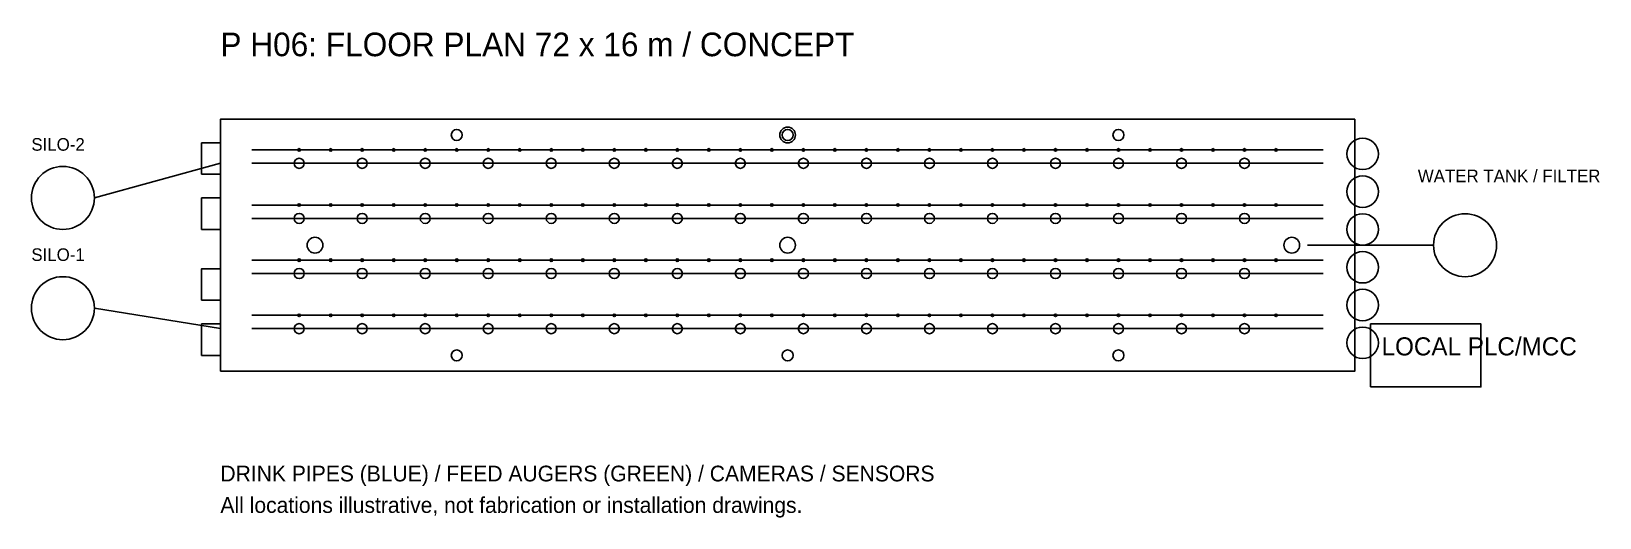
# Model space of a CAD drawing. Header units: metres. Extents: x -12 to 87.5, y -9.3 to 21.6.
import ezdxf

# ---------------------------------------------------------------- set-up
doc = ezdxf.new("R2010")
doc.units = ezdxf.units.M
for name, color, linetype in [('CAMERAS', 3, 'Continuous'), ('ELECTRICAL', 1, 'Continuous'), ('FEED', 2, 'Continuous'), ('HOUSE', 5, 'Continuous'), ('NOTES', 7, 'Continuous'), ('SENSORS', 6, 'Continuous'), ('WATER', 4, 'Continuous')]:
    doc.layers.add(name, color=color, linetype=linetype)

msp = doc.modelspace()

# ---------------------------------------------------------------- linework, layer by layer
at = {"layer": 'CAMERAS'}
for centre in [(36, 15), (6, 8), (36, 8), (68, 8)]:
    msp.add_circle(centre, 0.5, dxfattribs=at)
at = {"layer": 'ELECTRICAL'}
msp.add_lwpolyline([(73, -1), (80, -1), (80, 3), (73, 3), (73, -1)], dxfattribs=at)
for centre in [(72.5, 13.8), (72.5, 11.4), (72.5, 9), (72.5, 6.6), (72.5, 4.2), (72.5, 1.8)]:
    msp.add_circle(centre, 1, dxfattribs=at)
at = {"layer": 'FEED'}
for p, q in [((-8, 11), (0, 13.2)), ((2, 13.2), (70, 13.2)), ((2, 9.7), (70, 9.7)), ((2, 6.2), (70, 6.2)), ((-8, 4), (0, 2.7)), ((2, 2.7), (70, 2.7))]:
    msp.add_line(p, q, dxfattribs=at)
for centre, radius in [((-10, 11), 2), ((5, 13.2), 0.32), ((9, 13.2), 0.32), ((13, 13.2), 0.32), ((17, 13.2), 0.32), ((21, 13.2), 0.32), ((25, 13.2), 0.32), ((29, 13.2), 0.32), ((33, 13.2), 0.32), ((37, 13.2), 0.32), ((41, 13.2), 0.32), ((45, 13.2), 0.32), ((49, 13.2), 0.32), ((53, 13.2), 0.32), ((57, 13.2), 0.32), ((61, 13.2), 0.32), ((65, 13.2), 0.32), ((5, 9.7), 0.32), ((9, 9.7), 0.32), ((13, 9.7), 0.32), ((17, 9.7), 0.32), ((21, 9.7), 0.32), ((25, 9.7), 0.32), ((29, 9.7), 0.32), ((33, 9.7), 0.32), ((37, 9.7), 0.32), ((41, 9.7), 0.32), ((45, 9.7), 0.32), ((49, 9.7), 0.32), ((53, 9.7), 0.32), ((57, 9.7), 0.32), ((61, 9.7), 0.32), ((65, 9.7), 0.32), ((-10, 4), 2), ((5, 6.2), 0.32), ((9, 6.2), 0.32), ((13, 6.2), 0.32), ((17, 6.2), 0.32), ((21, 6.2), 0.32), ((25, 6.2), 0.32), ((29, 6.2), 0.32), ((33, 6.2), 0.32), ((37, 6.2), 0.32), ((41, 6.2), 0.32), ((45, 6.2), 0.32), ((49, 6.2), 0.32), ((53, 6.2), 0.32), ((57, 6.2), 0.32), ((61, 6.2), 0.32), ((65, 6.2), 0.32), ((5, 2.7), 0.32), ((9, 2.7), 0.32), ((13, 2.7), 0.32), ((17, 2.7), 0.32), ((21, 2.7), 0.32), ((25, 2.7), 0.32), ((29, 2.7), 0.32), ((33, 2.7), 0.32), ((37, 2.7), 0.32), ((41, 2.7), 0.32), ((45, 2.7), 0.32), ((49, 2.7), 0.32), ((53, 2.7), 0.32), ((57, 2.7), 0.32), ((61, 2.7), 0.32), ((65, 2.7), 0.32)]:
    msp.add_circle(centre, radius, dxfattribs=at)
at = {"layer": 'HOUSE'}
msp.add_lwpolyline([(0, 0), (72, 0), (72, 16), (0, 16), (0, 0)], dxfattribs=at)
at = {"layer": 'SENSORS'}
for centre in [(15, 15), (36, 15), (57, 15), (15, 1), (36, 1), (57, 1)]:
    msp.add_circle(centre, 0.35, dxfattribs=at)
at = {"layer": 'WATER'}
for p, q in [((2, 14.05), (70, 14.05)), ((2, 10.55), (70, 10.55)), ((77, 8), (69, 8)), ((2, 7.05), (70, 7.05)), ((2, 3.55), (70, 3.55))]:
    msp.add_line(p, q, dxfattribs=at)
for points in [[(-1.2, 12.5), (0, 12.5), (0, 14.5), (-1.2, 14.5), (-1.2, 12.5)], [(-1.2, 9), (0, 9), (0, 11), (-1.2, 11), (-1.2, 9)], [(-1.2, 4.5), (0, 4.5), (0, 6.5), (-1.2, 6.5), (-1.2, 4.5)], [(-1.2, 1), (0, 1), (0, 3), (-1.2, 3), (-1.2, 1)]]:
    msp.add_lwpolyline(points, dxfattribs=at)
for centre, radius in [((5, 14.05), 0.08), ((7, 14.05), 0.08), ((9, 14.05), 0.08), ((11, 14.05), 0.08), ((13, 14.05), 0.08), ((15, 14.05), 0.08), ((17, 14.05), 0.08), ((19, 14.05), 0.08), ((21, 14.05), 0.08), ((23, 14.05), 0.08), ((25, 14.05), 0.08), ((27, 14.05), 0.08), ((29, 14.05), 0.08), ((31, 14.05), 0.08), ((33, 14.05), 0.08), ((35, 14.05), 0.08), ((37, 14.05), 0.08), ((39, 14.05), 0.08), ((41, 14.05), 0.08), ((43, 14.05), 0.08), ((45, 14.05), 0.08), ((47, 14.05), 0.08), ((49, 14.05), 0.08), ((51, 14.05), 0.08), ((53, 14.05), 0.08), ((55, 14.05), 0.08), ((57, 14.05), 0.08), ((59, 14.05), 0.08), ((61, 14.05), 0.08), ((63, 14.05), 0.08), ((65, 14.05), 0.08), ((67, 14.05), 0.08), ((5, 10.55), 0.08), ((7, 10.55), 0.08), ((9, 10.55), 0.08), ((11, 10.55), 0.08), ((13, 10.55), 0.08), ((15, 10.55), 0.08), ((17, 10.55), 0.08), ((19, 10.55), 0.08), ((21, 10.55), 0.08), ((23, 10.55), 0.08), ((25, 10.55), 0.08), ((27, 10.55), 0.08), ((29, 10.55), 0.08), ((31, 10.55), 0.08), ((33, 10.55), 0.08), ((35, 10.55), 0.08), ((37, 10.55), 0.08), ((39, 10.55), 0.08), ((41, 10.55), 0.08), ((43, 10.55), 0.08), ((45, 10.55), 0.08), ((47, 10.55), 0.08), ((49, 10.55), 0.08), ((51, 10.55), 0.08), ((53, 10.55), 0.08), ((55, 10.55), 0.08), ((57, 10.55), 0.08), ((59, 10.55), 0.08), ((61, 10.55), 0.08), ((63, 10.55), 0.08), ((65, 10.55), 0.08), ((67, 10.55), 0.08), ((79, 8), 2), ((5, 7.05), 0.08), ((7, 7.05), 0.08), ((9, 7.05), 0.08), ((11, 7.05), 0.08), ((13, 7.05), 0.08), ((15, 7.05), 0.08), ((17, 7.05), 0.08), ((19, 7.05), 0.08), ((21, 7.05), 0.08), ((23, 7.05), 0.08), ((25, 7.05), 0.08), ((27, 7.05), 0.08), ((29, 7.05), 0.08), ((31, 7.05), 0.08), ((33, 7.05), 0.08), ((35, 7.05), 0.08), ((37, 7.05), 0.08), ((39, 7.05), 0.08), ((41, 7.05), 0.08), ((43, 7.05), 0.08), ((45, 7.05), 0.08), ((47, 7.05), 0.08), ((49, 7.05), 0.08), ((51, 7.05), 0.08), ((53, 7.05), 0.08), ((55, 7.05), 0.08), ((57, 7.05), 0.08), ((59, 7.05), 0.08), ((61, 7.05), 0.08), ((63, 7.05), 0.08), ((65, 7.05), 0.08), ((67, 7.05), 0.08), ((5, 3.55), 0.08), ((7, 3.55), 0.08), ((9, 3.55), 0.08), ((11, 3.55), 0.08), ((13, 3.55), 0.08), ((15, 3.55), 0.08), ((17, 3.55), 0.08), ((19, 3.55), 0.08), ((21, 3.55), 0.08), ((23, 3.55), 0.08), ((25, 3.55), 0.08), ((27, 3.55), 0.08), ((29, 3.55), 0.08), ((31, 3.55), 0.08), ((33, 3.55), 0.08), ((35, 3.55), 0.08), ((37, 3.55), 0.08), ((39, 3.55), 0.08), ((41, 3.55), 0.08), ((43, 3.55), 0.08), ((45, 3.55), 0.08), ((47, 3.55), 0.08), ((49, 3.55), 0.08), ((51, 3.55), 0.08), ((53, 3.55), 0.08), ((55, 3.55), 0.08), ((57, 3.55), 0.08), ((59, 3.55), 0.08), ((61, 3.55), 0.08), ((63, 3.55), 0.08), ((65, 3.55), 0.08), ((67, 3.55), 0.08)]:
    msp.add_circle(centre, radius, dxfattribs=at)

# ---------------------------------------------------------------- texts
at = {"layer": 'NOTES'}
for s, height, p in [('P H06: FLOOR PLAN 72 x 16 m / CONCEPT', 1.5, (0, 20)), ('SILO-2', 0.8, (-12, 14)), ('WATER TANK / FILTER', 0.8, (76, 12)), ('SILO-1', 0.8, (-12, 7)), ('LOCAL PLC/MCC', 1.15, (73.7, 1)), ('DRINK PIPES (BLUE) / FEED AUGERS (GREEN) / CAMERAS / SENSORS', 1, (0, -7)), ('All locations illustrative, not fabrication or installation drawings.', 1, (0, -9))]:
    msp.add_text(s, height=height, dxfattribs=at).set_placement(p)

doc.saveas('drawing.dxf')
